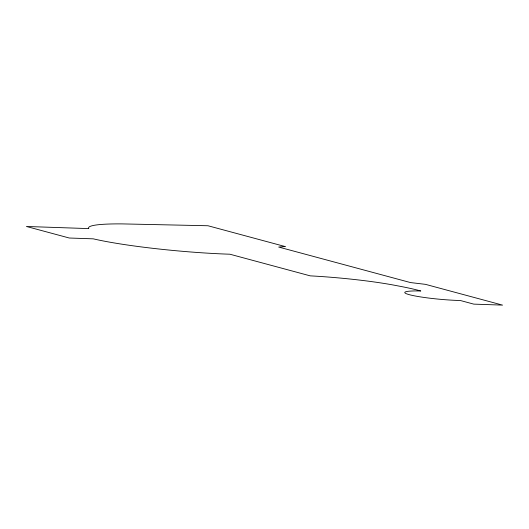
<?xml version="1.0" encoding="UTF-8"?>
<svg xmlns="http://www.w3.org/2000/svg" width="529" height="529" viewBox="0 0 529 529"><rect width="100%" height="100%" fill="white"/><g stroke="black" fill="none" stroke-linecap="round" stroke-linejoin="round"><path stroke-width="0.79" d="M285.157 246.547L278.657 247.05L410.511 282.572L425.455 284.344L502.55 305.114L473.779 304.129L460.389 300.518A35.952 3.571 5.2 0 1 410.755 295.043A35.952 3.571 5.2 0 1 420.78 290.976A122.616 12.18 5.2 0 0 397.239 285.766A80.917 8.034 5.2 0 0 310.245 275.86L229.903 254.218A104.339 10.362 5.2 0 1 93.269 238.837L69.299 238.017L26.45 226.478L88.786 228.607A91.762 9.112 5.2 0 1 122.179 223.899L207.976 225.751L285.157 246.547"/></g></svg>
